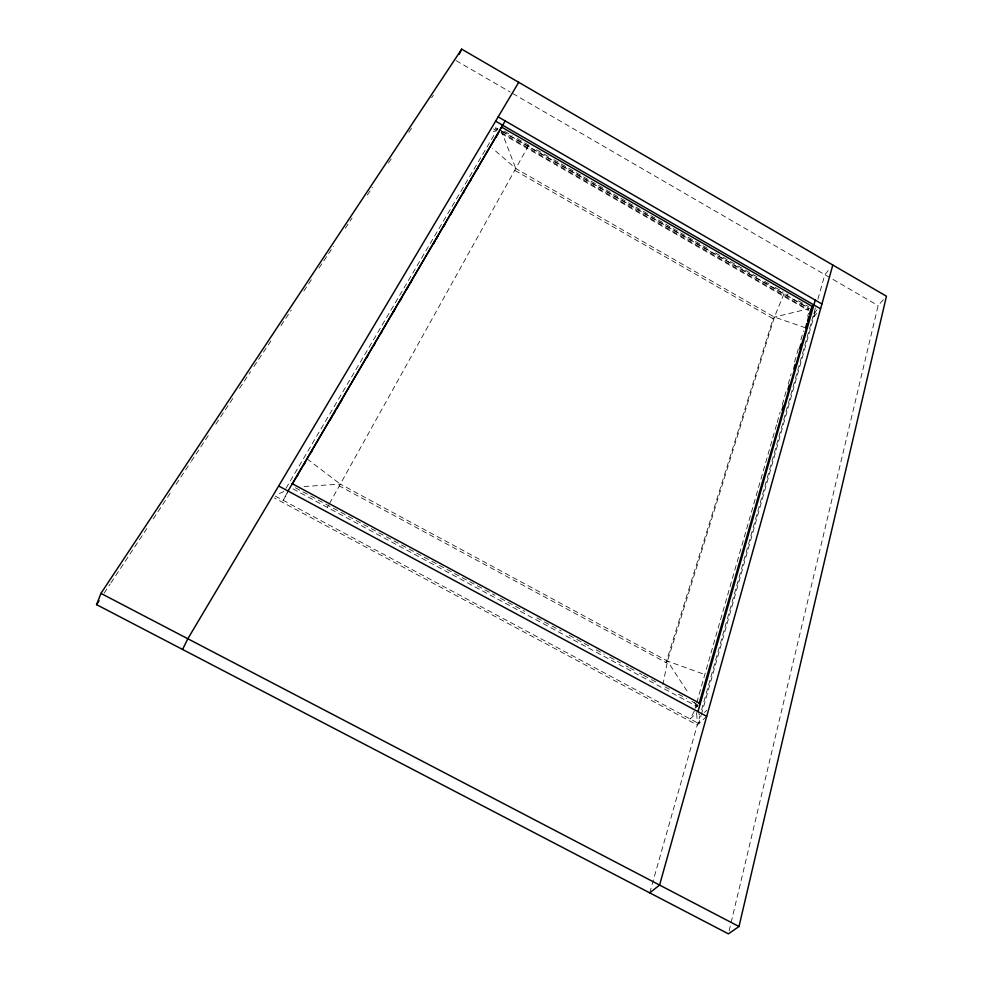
<?xml version="1.0" encoding="UTF-8"?>
<svg xmlns="http://www.w3.org/2000/svg" width="983" height="983" viewBox="0 0 983 983"><rect width="100%" height="100%" fill="white"/><g stroke="black" fill="none" stroke-linecap="round" stroke-linejoin="round"><path stroke-width="0.74" stroke-dasharray="4.92 3.69" d="M696.652 713.633L697.058 719.04L698.827 723.611L701.1 715.563M662.898 684.807L667.494 661.08L774.42 317.091L784.409 292.75L788.231 294.961M729.116 930.864L878.138 305.627L883.68 299.36M649.738 892.859L699.884 715.821M701.555 709.91L815.435 307.876M817.893 299.213L824.835 274.687L829.271 269.317M701.334 714.764L815.153 312.041M695.055 708.485L696.333 704.061M696.75 702.587L776.779 423.894M777.197 422.42L780.158 412.098M782.284 404.726L786.511 389.981M788.206 384.083L791.168 373.761M794.559 361.965L798.368 348.695M800.912 339.848L803.455 331.001M807.682 316.243L808.53 313.294M293.02 488.895L697.144 706.531L697.955 703.668M307.114 458.938L340.315 484.078L339.307 485.897L666.007 662.579L773.093 318.713L774.42 317.091L808.235 308.908M287.343 492.36L283.215 500.347L287.675 492.385M327.364 507.388L328.814 504.807M329.526 503.505L528.707 145.189M286.004 488.293L495.42 132.803M496.98 130.161L497.828 128.724L496.599 129.547L494.019 127.63M104.173 593.105L110.096 584.148M110.944 582.87L148.175 526.556M153.25 518.877L170.17 493.269M176.092 484.312L190.481 462.551M191.316 461.273L209.932 433.122M215.855 424.152L232.774 398.557M239.545 388.322L250.542 371.685M253.933 366.561L270.853 340.966M281.003 325.606L291.165 310.247M303.858 291.042L311.464 279.528M319.082 268.003L333.47 246.254M345.316 228.326L352.074 218.091M367.31 195.052L372.385 187.372M388.457 163.055L392.696 156.653M408.768 132.336L412.147 127.212M431.611 97.772L433.306 95.216M813.801 313.638L817.414 309.35M816.701 313.417L813.789 316.87L812.72 316.121M694.293 711.164L690.152 718.954L696.861 712.7M666.007 662.579L667.494 661.08L704.725 674.522M696.099 707.502L698.188 705.548M704.479 712.442L706.728 710.353M706.716 716.349L697.266 725.049L274.343 497.939M283.866 491.574L276.334 494.854M496.39 130.886L493.208 131.525M303.993 486.548L340.315 484.078L667.494 661.08L688.899 693.9M805.569 327.806L774.42 317.091L515.756 168.474L492.68 148.519M275.265 496.071L698.827 723.611M295.392 487.789L495.027 595.329M500.421 598.242L524.701 611.315M536.841 617.865L561.121 630.939M569.206 635.301L590.795 646.925M596.189 649.837L604.287 654.199M609.681 657.099L620.47 662.911M625.864 665.823L628.567 667.273M629.906 668.01L633.961 670.185M639.355 673.085L642.059 674.547M643.398 675.272L650.144 678.897M651.496 679.634L656.89 682.534M664.987 686.896L670.381 689.796M678.467 694.17L686.564 698.52M691.958 701.432L696.013 703.607M773.093 318.713L514.723 170.317L515.756 168.474L500.654 129.006M504.476 131.218L512.131 135.629M517.23 138.578L531.348 146.725M536.657 149.785L548.575 156.666M553.871 159.725L710.217 249.94M715.513 253L759.245 278.226M764.541 281.285L769.836 284.345M775.132 287.405L783.082 291.988M798.429 300.847L808.628 306.721M502.817 131.611L809.845 308.748M495.53 127.643L497.853 128.994M501.502 131.095L808.53 308.22L808.53 309.706L500.802 132.213M493.54 128.945L496.194 130.469M501.514 133.541L808.493 310.579M456.149 60.663L510.152 92.009M512.782 93.532L878.138 305.627M698.581 713.695L699.699 714.678M694.674 702.747L697.144 706.531"/><path stroke-width="1.47" d="M738.995 926.527L886.445 296.227L461.703 49.15L100.942 593.388L96.555 604.631L728.403 933.85L738.995 926.527L100.942 593.388M832.81 265.029L659.593 885.056L649.738 892.859M697.979 711.655L815.263 300.134M781.976 410.194L783.242 405.782M787.875 389.6L789.14 385.189M793.773 368.994L795.038 364.582M799.67 348.4L800.936 343.989M805.569 327.806L806.773 323.604M807.571 320.802L808.776 316.6M809.574 313.798L810.778 309.596M699.122 703.595L812.536 306.573L501.662 127.126L292.123 484.287M459.233 54.262L461.703 49.15M182.568 649.444L187.827 638.753L518.717 82.314M501.33 127.741L502.669 125.234M288.031 491.033L505.188 120.934M296.854 476.73L298.402 474.089M303.833 464.824L305.381 462.182M310.812 452.917L312.361 450.275M330.202 419.852L331.762 417.21M333.311 414.568L334.859 411.926M337.194 407.957L338.742 405.303M340.29 402.661L341.838 400.02M366.671 357.689L368.22 355.047M373.651 345.783L375.199 343.141M380.63 333.888L382.178 331.234M393.04 312.717L394.588 310.075M400.02 300.823L401.58 298.168M407.011 288.916L408.559 286.262M410.108 283.62L411.656 280.978M433.38 243.944L434.928 241.302M436.489 238.648L438.037 236.006M443.468 226.741L445.016 224.099M450.447 214.847L451.996 212.193M462.858 193.676L464.406 191.034M469.837 181.781L471.385 179.127M476.816 169.875L478.377 167.233M496.218 136.809L497.767 134.155M96.555 604.631L99.099 600.785M811.184 308.195L813.887 304.951M278.668 485.995L706.716 716.349M292.32 483.722L700.277 703.582M495.616 121.167L820.572 308.809M498.172 116.879L821.923 303.98"/></g></svg>
